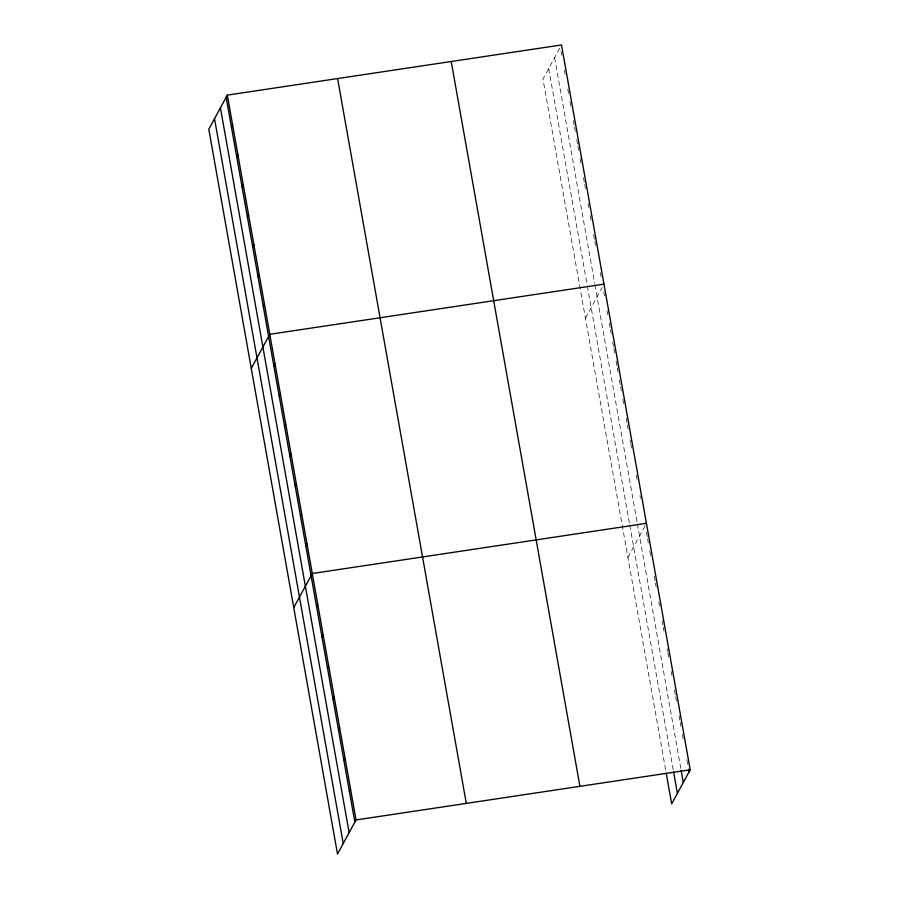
<?xml version="1.0" encoding="UTF-8"?>
<svg xmlns="http://www.w3.org/2000/svg" width="899" height="899" viewBox="0 0 899 899"><rect width="100%" height="100%" fill="white"/><g stroke="black" fill="none" stroke-linecap="round" stroke-linejoin="round"><path stroke-width="0.67" stroke-dasharray="4.5 3.37" d="M559.672 48.288L542.974 79.056L665.968 771.747M585.451 318.246L602.15 287.489M627.918 557.447L645.257 525.51M561.032 51.198L561.763 55.277M564.415 70.223L565.134 74.302M567.797 89.248L568.516 93.327M569.966 101.486L570.932 106.925M573.348 120.511L574.315 125.95M574.551 127.31L575.27 131.389M576.72 139.536L577.686 144.975M577.933 146.335L578.653 150.414M580.102 158.561L581.069 164M583.485 177.597L584.44 183.025M584.687 184.385L585.406 188.464M588.07 203.41L588.789 207.489M590.238 215.648L591.205 221.087M593.61 234.673L594.576 240.112M594.823 241.471L595.543 245.551M600.375 272.723L601.094 276.802M603.746 291.759L604.476 295.827M607.128 310.784L607.848 314.864M609.297 323.011L610.264 328.45M610.511 329.809L611.23 333.889M612.68 342.036L613.399 346.115M613.882 348.834L614.613 352.914M616.062 361.061L617.017 366.5M617.265 367.86L617.984 371.939M619.433 380.097L620.4 385.525M620.647 386.885L621.366 390.964M622.816 399.122L623.782 404.561M626.187 418.147L627.154 423.586M627.401 424.946L628.12 429.014M630.053 439.892L630.536 442.611M630.772 443.971L631.503 448.05M636.323 475.223L637.054 479.302M639.942 495.619L640.425 498.327M646.448 532.208L647.392 537.568M647.628 538.906L648.348 542.929M649.775 550.963L650.73 556.324M654.292 576.405L655.247 581.765M655.483 583.103L656.191 587.126M658.81 601.858L659.529 605.881M662.136 620.613L663.091 625.962M663.327 627.311L664.046 631.323M667.137 648.741L667.609 651.415M667.845 652.753L668.564 656.776M671.182 671.508L671.89 675.52M674.508 690.252L675.464 695.612M675.7 696.95L676.408 700.973M679.026 715.705L679.981 721.065M680.217 722.403L680.925 726.414M682.352 734.461L683.307 739.81M686.87 759.902L687.825 765.263M554.593 57.66L594.655 283.264M594.891 284.623L637.121 522.465M637.357 523.814L680.914 769.106M548.693 68.515L587.069 284.612M587.305 285.972L629.536 523.802M629.783 525.162L673.351 770.578"/><path stroke-width="1.35" d="M227.323 95.114L208.804 129.22L337.507 854.05L356.026 819.944L227.323 95.114L561.493 44.95L690.196 769.78L671.677 803.886L666.204 773.084M231.448 127.186L232.627 125.006M236.763 157.078L237.943 154.909M242.067 186.981L243.247 184.812M247.382 216.884L248.562 214.715M252.686 246.775L253.866 244.607M258.002 276.678L259.182 274.51M263.306 306.581L264.486 304.413M251.282 368.41L269.79 334.304L603.959 284.14M273.925 366.376L275.105 364.207M279.229 396.279L280.409 394.11M284.545 426.182L285.725 424.002M289.849 456.074L291.029 453.905M295.164 485.977L296.344 483.808M300.468 515.88L301.648 513.7M305.772 545.772L306.952 543.603M293.748 607.6L312.268 573.506L646.437 523.342M316.56 606.477L317.74 604.308M322.022 637.29L323.202 635.11M327.494 668.092L328.674 665.923M332.967 698.894L334.147 696.725M338.44 729.707L339.62 727.527M343.901 760.509L345.081 758.34M349.374 791.311L350.554 789.142M356.026 819.944L690.196 769.78M688.533 769.274L689.016 771.96M681.15 770.443L683.296 782.49M673.598 771.926L677.396 793.356M451.219 61.503L579.922 786.344M337.597 78.561L466.3 803.391M226.143 97.283L354.847 822.124M220.424 107.824L349.127 832.654M214.524 118.679L343.227 843.509"/></g></svg>
